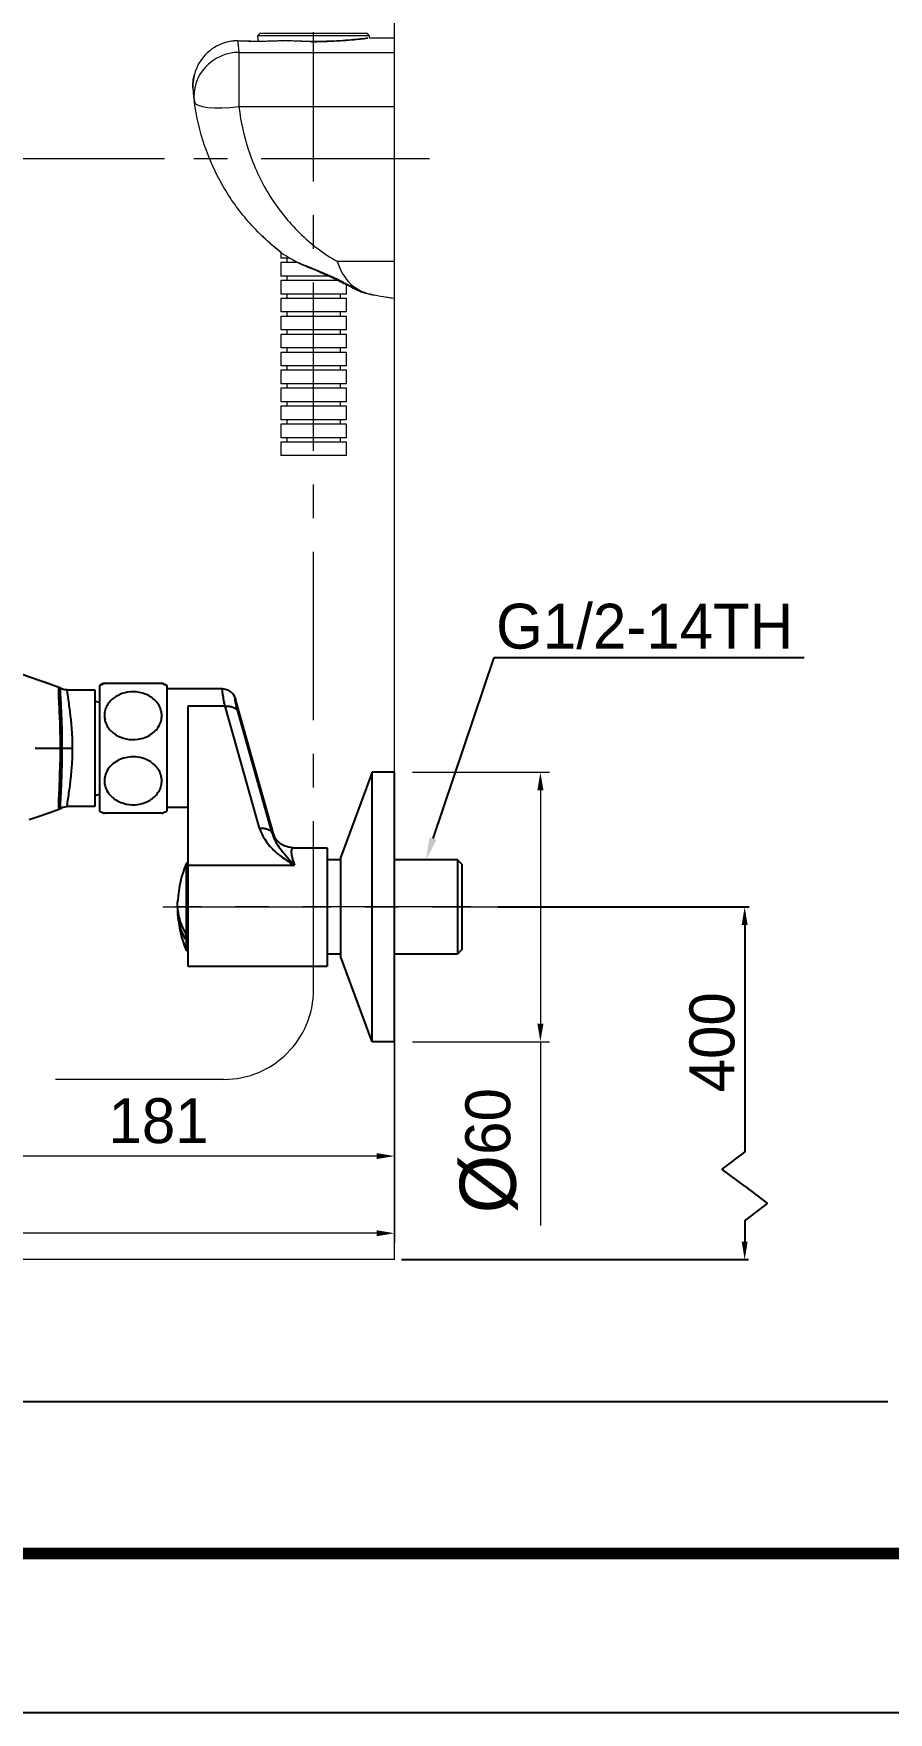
# Model space of a CAD drawing. Extents: x 0 to 1128, y 0 to 827.
# Drawn here: x 736.5 to 926.8, y 0 to 373.9 of the extents above; entities that cross this region are included whole.
import ezdxf
from ezdxf import colors
from ezdxf.entities.mleader import LeaderData, LeaderLine
from ezdxf.math import Vec2, Vec3

# ---------------------------------------------------------------- set-up
doc = ezdxf.new("R2010")
doc.units = 0
doc.header["$LTSCALE"] = 30
doc.header["$MEASUREMENT"] = 0
doc.header["$PDMODE"] = 3
doc.header["$PDSIZE"] = -10
doc.linetypes.add('CENTER', pattern=[2, 1.25, -0.25, 0.25, -0.25])
doc.layers.get('0').update_dxf_attribs({"linetype": 'CONTINUOUS'})
doc.layers.get('DEFPOINTS').update_dxf_attribs({"linetype": 'CONTINUOUS'})
doc.layers.add('1', color=7, linetype='CONTINUOUS')
doc.layers.add('DEF_LAYER_ASSEM_MEMBER', color=7, linetype='CONTINUOUS')
doc.layers.add('치수선', color=7, linetype='CONTINUOUS', lineweight=20)
doc.styles.add('Daelim Dimension', font='')
doc.styles.get("Standard").update_dxf_attribs({"font": ''})
doc.styles.get('Daelim Dimension').set_extended_font_data('나눔고딕')
doc.styles.get('Standard').set_extended_font_data('나눔고딕')
doc.dimstyles.new('DEFAULT', dxfattribs={"dimscale": 2, "dimtxt": 2, "dimasz": 2, "dimexe": 0, "dimexo": 2, "dimgap": 1, "dimtad": 1, "dimdec": 1, "dimzin": 9, "dimdsep": 46, "dimtxsty": 'Daelim Dimension', "dimcen": 0.5, "dimclrd": 252, "dimclre": 252, "dimclrt": 3, "dimadec": 1, "dimazin": 0, "dimtfac": 1, "dimtdec": 1, "dimtix": 1, "dimtmove": 0, "dimatfit": 3, "dimfxl": 1, "dimtolj": 1, "dimtzin": 1, "dimlwd": 9, "dimlwe": 9, "dimarcsym": 0})

# ---------------------------------------------------------------- blocks, each defined once
blk = doc.blocks.new('*D2')
at = {"color": 5, "lineweight": 9, "ltscale": 0.5, "transparency": 16777216}
for p, q in [((636.17, 156.98), (636.17, 121.9)), ((816.87, 151.4), (816.87, 121.9)), ((812.87, 123.9), (640.17, 123.9))]:
    blk.add_line(p, q, dxfattribs=at)
at = {"color": 5, "ltscale": 0.5, "transparency": 16777216}
for points in [[(640.17, 124.57), (640.17, 123.24), (636.17, 123.9)], [(812.87, 124.57), (812.87, 123.24), (816.87, 123.9)]]:
    blk.add_solid(points, dxfattribs=at)
at = {"layer": 'DEFPOINTS', "color": 0, "ltscale": 0.5, "transparency": 16777216}
for p in [(636.17, 160.98), (816.87, 155.4), (636.17, 123.9)]:
    blk.add_point(p, dxfattribs=at)
at = {"color": 7, "ltscale": 0.5, "transparency": 16777216, "insert": (764.34, 136.79), "char_height": 10, "attachment_point": 2, "style": 'Daelim Dimension'}
blk.add_mtext('\\A1;181', dxfattribs=at)
blk = doc.blocks.new('*D3')
at = {"color": 5, "lineweight": 9, "ltscale": 0.5, "transparency": 16777216}
for p, q in [((583.52, 173.41), (583.52, 104.72)), ((816.87, 141.88), (816.87, 104.72)), ((812.87, 106.72), (587.52, 106.72))]:
    blk.add_line(p, q, dxfattribs=at)
at = {"color": 5, "ltscale": 0.5, "transparency": 16777216}
for points in [[(587.52, 107.38), (587.52, 106.05), (583.52, 106.72)], [(812.87, 107.38), (812.87, 106.05), (816.87, 106.72)]]:
    blk.add_solid(points, dxfattribs=at)
at = {"layer": 'DEFPOINTS', "color": 0, "ltscale": 0.5, "transparency": 16777216}
for p in [(583.52, 177.41), (816.87, 145.88), (583.52, 106.72)]:
    blk.add_point(p, dxfattribs=at)
at = {"color": 7, "ltscale": 0.5, "transparency": 16777216, "insert": (705.84, 119.62), "char_height": 10, "attachment_point": 2, "style": 'Daelim Dimension'}
blk.add_mtext('\\A1;233', dxfattribs=at)
blk = doc.blocks.new('*D4')
at = {"color": 5, "lineweight": 9, "ltscale": 0.5, "transparency": 16777216}
for p, q in [((820.87, 209.38), (851.36, 209.38)), ((849.36, 205.38), (849.36, 153.38)), ((820.87, 149.38), (851.36, 149.38)), ((849.36, 149.38), (849.36, 108.48))]:
    blk.add_line(p, q, dxfattribs=at)
at = {"color": 5, "ltscale": 0.5, "transparency": 16777216}
for points in [[(848.69, 205.38), (850.03, 205.38), (849.36, 209.38)], [(848.69, 153.38), (850.03, 153.38), (849.36, 149.38)]]:
    blk.add_solid(points, dxfattribs=at)
at = {"layer": 'DEFPOINTS', "color": 0, "ltscale": 0.5, "transparency": 16777216}
for p in [(816.87, 209.38), (816.87, 149.38), (849.36, 149.38)]:
    blk.add_point(p, dxfattribs=at)
at = {"color": 7, "ltscale": 0.5, "transparency": 16777216, "insert": (831.39, 125.11), "char_height": 10, "attachment_point": 2, "rotation": 90, "style": 'Daelim Dimension'}
blk.add_mtext('\\A1;{\\H1.25x;\\C256;Ø}60', dxfattribs=at)

msp = doc.modelspace()

# ---------------------------------------------------------------- linework, layer by layer
at = {"color": 5, "lineweight": 9, "ltscale": 0.5}
msp.add_line((765.69, 346), (552.44, 346), dxfattribs=at)
at = {"color": 5, "ltscale": 0.5}
for p, q in [((839.87, 179.38), (895.84, 179.38)), ((894.84, 175.38), (894.84, 124.86)), ((894.84, 124.86), (889.73, 121.02)), ((894.84, 117.19), (889.73, 121.02)), ((894.84, 117.19), (899.94, 113.35)), ((894.84, 109.51), (899.94, 113.35)), ((894.84, 109.51), (894.84, 104.84)), ((818.45, 100.86), (895.7, 100.86))]:
    msp.add_line(p, q, dxfattribs=at)
at = {"color": 5}
msp.add_line((18.14, 69.28), (926.74, 69.28), dxfattribs=at)
at = {"ltscale": 0.5}
msp.add_lwpolyline([(0, 0), (1128.4, 0), (1128.4, 826.8), (0, 826.8)], close=True, dxfattribs=at)
at = {"color": 5, "linetype": 'ByBlock', "lineweight": 200, "const_width": 2.6}
msp.add_lwpolyline([(18.14, 35.4), (1110.14, 35.4), (1110.14, 807.6), (18.14, 807.6)], close=True, dxfattribs=at)
at = {"color": 5, "ltscale": 0.5}
for points in [[(894.17, 175.38), (895.5, 175.38), (894.84, 179.38)], [(894.17, 104.84), (895.5, 104.84), (894.84, 100.84)]]:
    msp.add_solid(points, dxfattribs=at)
at = {"layer": '1', "color": 7, "linetype": 'Continuous', "lineweight": 18}
for p, q in [((786.87, 373.9), (786.4, 373.4)), ((786.4, 373.4), (786.49, 372.16)), ((811.34, 373.4), (786.4, 373.4)), ((810.87, 373.9), (786.87, 373.9)), ((793.25, 372.3), (791.93, 372.3)), ((811.34, 373.4), (810.87, 373.9)), ((811.3, 372.9), (811.34, 373.4)), ((816.87, 372.9), (811.3, 372.9)), ((816.87, 369.72), (816.87, 372.9)), ((816.87, 357.63), (816.87, 369.72)), ((816.87, 323.18), (816.87, 357.63)), ((791.57, 325.19), (791.57, 323.9)), ((793.5, 323.9), (791.57, 323.9)), ((791.57, 322.9), (791.57, 319.9)), ((795.35, 322.9), (791.57, 322.9)), ((792.87, 323.9), (792.87, 322.9)), ((816.87, 314.9), (816.87, 323.18)), ((802.21, 319.9), (791.57, 319.9)), ((791.57, 318.9), (791.57, 315.9)), ((804.39, 318.9), (791.57, 318.9)), ((792.87, 319.9), (792.87, 318.9)), ((806.17, 315.9), (806.17, 317.98)), ((806.17, 315.9), (791.57, 315.9)), ((791.57, 314.9), (791.57, 311.9)), ((806.17, 314.9), (791.57, 314.9)), ((792.87, 315.9), (792.87, 314.9)), ((804.87, 314.9), (804.87, 315.9)), ((806.17, 311.9), (806.17, 314.9)), ((806.17, 311.9), (791.57, 311.9)), ((791.57, 310.9), (791.57, 307.9)), ((806.17, 310.9), (791.57, 310.9)), ((792.87, 311.9), (792.87, 310.9)), ((804.87, 310.9), (804.87, 311.9)), ((806.17, 307.9), (806.17, 310.9)), ((806.17, 307.9), (791.57, 307.9)), ((791.57, 306.9), (791.57, 303.9)), ((806.17, 306.9), (791.57, 306.9)), ((792.87, 307.9), (792.87, 306.9)), ((804.87, 306.9), (804.87, 307.9)), ((806.17, 303.9), (806.17, 306.9)), ((806.17, 303.9), (791.57, 303.9)), ((791.57, 302.9), (791.57, 299.9)), ((806.17, 302.9), (791.57, 302.9)), ((792.87, 303.9), (792.87, 302.9)), ((804.87, 302.9), (804.87, 303.9)), ((806.17, 299.9), (806.17, 302.9)), ((806.17, 299.9), (791.57, 299.9)), ((792.87, 299.9), (792.87, 298.9)), ((804.87, 298.9), (804.87, 299.9)), ((791.57, 298.9), (791.57, 295.9)), ((806.17, 298.9), (791.57, 298.9)), ((806.17, 295.9), (791.57, 295.9)), ((792.87, 295.9), (792.87, 294.9)), ((804.87, 294.9), (804.87, 295.9)), ((806.17, 295.9), (806.17, 298.9)), ((791.57, 294.9), (791.57, 291.9)), ((806.17, 294.9), (791.57, 294.9)), ((806.17, 291.9), (791.57, 291.9)), ((792.87, 291.9), (792.87, 290.9)), ((804.87, 290.9), (804.87, 291.9)), ((806.17, 291.9), (806.17, 294.9)), ((791.57, 290.9), (791.57, 287.9)), ((806.17, 290.9), (791.57, 290.9)), ((806.17, 287.9), (806.17, 290.9)), ((806.17, 287.9), (791.57, 287.9)), ((791.57, 286.9), (791.57, 283.9)), ((806.17, 286.9), (791.57, 286.9)), ((792.87, 287.9), (792.87, 286.9)), ((804.87, 286.9), (804.87, 287.9)), ((806.17, 283.9), (806.17, 286.9)), ((806.17, 283.9), (791.57, 283.9)), ((791.57, 282.9), (791.57, 279.9)), ((806.17, 282.9), (791.57, 282.9)), ((792.87, 283.9), (792.87, 282.9)), ((804.87, 282.9), (804.87, 283.9)), ((806.17, 279.9), (806.17, 282.9)), ((806.17, 279.9), (791.57, 279.9))]:
    msp.add_line(p, q, dxfattribs=at)
at = {"layer": '1', "color": 7, "linetype": 'Continuous', "lineweight": 13}
for p, q in [((793.2, 372.29), (791.98, 372.29)), ((782.22, 369.72), (782.22, 357.63)), ((782.22, 369.72), (816.87, 369.72)), ((782.22, 357.63), (816.87, 357.63)), ((804.1, 323.18), (816.87, 323.18))]:
    msp.add_line(p, q, dxfattribs=at)
at = {"layer": '1', "color": 7, "linetype": 'Continuous', "lineweight": 18, "extrusion": (6.12323e-17, -7.4988e-33, -1)}
for start, end in [(352.2682, 352.5557), (307.7566, 314.5231)]:
    msp.add_arc((-822.68, 365.38), 50.81, start, end, dxfattribs=at)
at = {"layer": '1', "color": 7, "linetype": 'Continuous', "lineweight": 13}
for centre, major_axis, ratio, start_param, end_param in [((781.99, 370.26), (0.09, 2), 0.357631, 6.276828, 6.405218), ((782.22, 360.04), (-9.91, -1.31), 0.96772, 4.585417, 6.283185), ((782.22, 360.04), (-9.91, -1.31), 0.239333, 0, 1.539235)]:
    msp.add_ellipse(centre, major_axis=major_axis, ratio=ratio, start_param=start_param, end_param=end_param, dxfattribs=at)
at = {"layer": '1', "color": 7, "linetype": 'Continuous', "lineweight": 18}
for points, knots in [([(778.36, 371.6), (776.79, 370.98), (775.39, 369.98), (772.71, 366.76), (771.87, 364.23), (772.01, 361.7)], [0, 0, 0, 0, 0.401499, 0.401499, 1, 1, 1, 1]), ([(780.92, 372.23), (780.8, 372.22), (780.22, 372.17), (779.36, 371.98), (778.65, 371.72), (778.38, 371.6)], [0, 0, 0, 0, 0.137714, 0.664904, 1, 1, 1, 1]), ([(781.04, 372.26), (781.03, 372.25), (781.01, 372.25), (780.99, 372.24), (780.99, 372.24), (780.99, 372.24)], [0, 0, 0, 0, 0.932119, 0.932119, 1, 1, 1, 1]), ([(786.29, 372.16), (785.79, 372.16), (784.78, 372.17), (783.37, 372.21), (782.48, 372.24), (782.08, 372.26)], [0, 0, 0, 0, 0.346493, 0.701474, 1, 1, 1, 1]), ([(791.92, 372.3), (791.54, 372.28), (790.7, 372.24), (789.32, 372.19), (787.83, 372.16), (786.81, 372.15), (786.3, 372.16), (786.29, 372.16)], [0, 0, 0, 0, 0.21806, 0.47613, 0.734344, 0.995673, 1, 1, 1, 1]), ([(791.92, 372.3), (791.94, 372.3), (791.96, 372.3), (791.98, 372.29), (791.98, 372.29), (791.98, 372.29)], [0, 0, 0, 0, 0.948259, 0.948259, 1, 1, 1, 1]), ([(793.2, 372.29), (793.2, 372.29), (793.2, 372.29), (793.22, 372.3), (793.24, 372.3), (793.26, 372.3)], [0, 0, 0, 0, 0.048294, 0.048294, 1, 1, 1, 1]), ([(798.03, 372.15), (797.55, 372.15), (796.58, 372.17), (795.14, 372.21), (794.03, 372.26), (793.43, 372.29), (793.27, 372.3)], [0, 0, 0, 0, 0.28889, 0.587438, 0.888444, 1, 1, 1, 1]), ([(771.99, 361.7), (772, 361.66), (772.01, 361.46), (772.04, 360.94), (772.12, 360.08), (772.19, 359.36), (772.26, 358.89), (772.26, 358.85)], [0, 0, 0, 0, 0.068436, 0.333791, 0.637711, 0.966343, 1, 1, 1, 1]), ([(791.41, 325.32), (788.85, 327.33), (786.45, 329.61), (782.18, 334.52), (780.3, 337.16), (777.02, 342.85), (775.64, 345.88), (773.52, 352.12), (772.75, 355.36), (772.31, 358.73)], [0, 0, 0, 0, 0.25, 0.25, 0.5, 0.5, 0.75, 0.75, 1, 1, 1, 1]), ([(794.98, 323.08), (794.98, 323.08), (794.98, 323.09), (794.95, 323.1), (794.94, 323.12), (794.93, 323.17), (794.93, 323.17), (794.93, 323.17)], [0, 0, 0, 0, 0.102368, 0.102368, 0.924624, 0.924624, 1, 1, 1, 1]), ([(794.99, 323.09), (795.32, 322.93), (796.16, 322.51), (797.56, 321.92), (799.1, 321.28), (800.45, 320.69), (801.26, 320.31), (801.61, 320.14)], [0, 0, 0, 0, 0.154276, 0.391878, 0.62114, 0.832199, 1, 1, 1, 1]), ([(804.1, 323.18), (804.83, 321.1), (805.81, 319.35), (808.5, 316.85), (810.22, 316.07), (812.36, 315.62)], [0, 0, 0, 0, 0.5, 0.5, 1, 1, 1, 1]), ([(801.62, 320.16), (801.67, 320.13), (801.72, 320.14), (801.83, 320.19), (801.87, 320.21), (801.92, 320.26), (801.93, 320.26), (801.93, 320.26)], [0, 0, 0, 0, 0.613027, 0.613027, 0.963392, 0.963392, 1, 1, 1, 1]), ([(801.62, 320.14), (801.79, 320.07), (802.51, 319.76), (803.73, 319.19), (805.26, 318.45), (806.66, 317.73), (807.94, 317.06), (809.08, 316.52), (809.91, 316.18), (810.39, 316.07), (810.52, 316.05)], [0, 0, 0, 0, 0.047473, 0.207278, 0.365783, 0.523982, 0.674192, 0.815613, 0.951346, 1, 1, 1, 1]), ([(816.87, 314.9), (816.87, 314.9), (816.61, 314.93), (815.94, 315.01), (815.53, 315.07), (814.24, 315.26), (813.31, 315.43), (812.36, 315.62)], [0, 0, 0, 0, 0.25, 0.25, 0.5, 0.5, 1, 1, 1, 1])]:
    msp.add_open_spline(points, degree=3, knots=knots, dxfattribs=at)
at = {"layer": '1', "color": 7, "linetype": 'Continuous', "lineweight": 13}
for points in [[(780.99, 372.24), (780.09, 372.15), (779.2, 371.93), (778.36, 371.6)], [(781.99, 372.25), (781.65, 372.26), (781.32, 372.26), (780.99, 372.24)], [(791.98, 372.29), (788.87, 372.12), (785.21, 372.1), (781.99, 372.25)], [(781.99, 372.25), (782.02, 371.72), (782.08, 370.88), (782.22, 369.72)], [(794.93, 323.17), (797.16, 322.13), (799.68, 321.32), (801.93, 320.26)]]:
    msp.add_open_spline(points, degree=3, dxfattribs=at)
at = {"layer": '1', "color": 7, "linetype": 'Continuous', "lineweight": 18}
for points, degree in [([(782.07, 372.25), (781.55, 372.29), (781.05, 372.24)], 2), ([(772.02, 361.48), (771.93, 362.62), (772.04, 363.76), (772.34, 364.85)], 3), ([(772.31, 358.73), (772.3, 358.78), (772.29, 358.83), (772.29, 358.87)], 3), ([(791, 325.65), (791.14, 325.54), (791.28, 325.43), (791.41, 325.32)], 3), ([(791.41, 325.32), (792.48, 324.49), (793.66, 323.79), (794.93, 323.17)], 3), ([(793.56, 323.91), (794.02, 323.63), (794.5, 323.36), (794.99, 323.1)], 3), ([(812.36, 315.62), (811.73, 315.75), (811.11, 315.9), (810.49, 316.05)], 3)]:
    msp.add_open_spline(points, degree=degree, dxfattribs=at)
at = {"layer": '1', "color": 7, "linetype": 'Continuous', "lineweight": 13}
for points, knots in [([(798.02, 372.1), (798.26, 372.09), (798.5, 372.09), (800.87, 372.09), (803, 372.17), (806.64, 372.41), (808.18, 372.56), (810.32, 372.8), (810.91, 372.89), (811.01, 372.91), (810.52, 372.84), (808.57, 372.63), (807.12, 372.48), (803.57, 372.24), (801.47, 372.15), (797.25, 372.12), (795.1, 372.18), (793.2, 372.29)], [0, 0, 0, 0, 0.015967, 0.015967, 0.156543, 0.156543, 0.297119, 0.297119, 0.437696, 0.437696, 0.578272, 0.578272, 0.718848, 0.718848, 0.859424, 0.859424, 1, 1, 1, 1]), ([(782.22, 357.63), (782.66, 353.96), (783.48, 350.46), (785.83, 343.75), (787.37, 340.54), (791.07, 334.66), (793.24, 331.93), (798.22, 327.07), (800.98, 324.95), (804.1, 323.18)], [0, 0, 0, 0, 0.25, 0.25, 0.5, 0.5, 0.75, 0.75, 1, 1, 1, 1]), ([(801.93, 320.26), (803.77, 319.48), (805.46, 318.61), (808.36, 317.01), (809.62, 316.26), (810.49, 316.05)], [0, 0, 0, 0, 0.5, 0.5, 1, 1, 1, 1])]:
    msp.add_open_spline(points, degree=3, knots=knots, dxfattribs=at)
at = {"layer": 'DEF_LAYER_ASSEM_MEMBER', "color": 1, "linetype": 'CENTER', "lineweight": 5}
for p, q in [((798.87, 160.98), (798.87, 374.23)), ((824.68, 346), (765.12, 346)), ((765.27, 179.38), (839.87, 179.38)), ((833.87, 179.38), (768.1, 179.38)), ((778.87, 140.98), (656.17, 140.98))]:
    msp.add_line(p, q, dxfattribs=at)
at = {"layer": 'DEF_LAYER_ASSEM_MEMBER', "color": 9, "linetype": 'Continuous'}
for p, q in [((742.2, 228.13), (742.21, 228.14)), ((742.21, 228.14), (742.22, 228.15)), ((742.22, 228.15), (742.23, 228.15)), ((742.23, 228.15), (742.24, 228.16)), ((742.24, 228.16), (742.25, 228.17)), ((742.25, 228.17), (742.27, 228.18)), ((742.27, 228.18), (742.29, 228.19)), ((742.29, 228.19), (742.3, 228.2)), ((742.43, 227.57), (742.44, 227.39)), ((742.44, 227.39), (742.45, 227.16)), ((742.45, 227.16), (742.52, 225.82)), ((779.16, 224.07), (770.87, 224.07)), ((786.85, 196.9), (779.16, 224.07)), ((789.65, 195.83), (781.96, 223)), ((736.86, 214.74), (742.51, 214.74)), ((742.51, 214.73), (745.12, 214.73)), ((742.44, 202.05), (742.43, 201.87)), ((742.45, 202.27), (742.44, 202.05)), ((742.46, 202.58), (742.45, 202.27)), ((744.08, 203.04), (744.03, 202.69)), ((744.2, 203.87), (744.08, 203.04)), ((742.23, 201.32), (742.22, 201.32)), ((742.24, 201.31), (742.23, 201.32)), ((742.25, 201.3), (742.24, 201.31)), ((742.26, 201.3), (742.25, 201.3)), ((742.28, 201.29), (742.26, 201.3)), ((742.29, 201.28), (742.28, 201.29)), ((742.31, 201.27), (742.29, 201.28)), ((742.33, 201.26), (742.31, 201.27)), ((770.87, 188.71), (794.62, 188.71))]:
    msp.add_line(p, q, dxfattribs=at)
at = {"layer": 'DEF_LAYER_ASSEM_MEMBER', "color": 7, "linetype": 'Continuous'}
for p, q in [((742.8, 227.99), (742.35, 228.22)), ((742.8, 227.99), (742.35, 228.22)), ((751.17, 228.74), (752.28, 229.24)), ((751.17, 228.74), (751.17, 200.74)), ((752.28, 229.24), (765.06, 229.24)), ((765.06, 229.24), (766.17, 228.74)), ((766.17, 228.74), (766.17, 200.74)), ((742.91, 227.9), (742.8, 227.99)), ((742.82, 227.93), (742.81, 227.93)), ((743.15, 227.83), (743.15, 227.83)), ((743.82, 227.74), (743.45, 227.77)), ((743.98, 227.74), (743.82, 227.74)), ((743.98, 227.74), (743.82, 227.74)), ((743.99, 227.74), (750.17, 227.74)), ((750.17, 227.74), (750.17, 201.74)), ((750.17, 225.24), (751.17, 224.97)), ((778.56, 227.94), (766.17, 227.94)), ((779.53, 227.77), (778.95, 227.91)), ((781.42, 225.85), (781.3, 226.16)), ((781.47, 225.69), (781.42, 225.85)), ((781.47, 225.69), (781.47, 225.69)), ((790.1, 195.19), (781.47, 225.68)), ((770.87, 224.07), (770.87, 166.18)), ((811.87, 209.38), (804.87, 190.33)), ((816.87, 209.38), (811.87, 209.38)), ((811.87, 149.38), (811.87, 209.38)), ((816.87, 149.38), (816.87, 209.38)), ((750.17, 204.24), (751.17, 204.5)), ((735.53, 198.87), (737.73, 199.64)), ((737.73, 199.64), (740.1, 200.45)), ((740.1, 200.45), (742.35, 201.25)), ((742.35, 201.25), (742.8, 201.48)), ((742.8, 201.48), (742.91, 201.57)), ((742.82, 201.54), (742.81, 201.54)), ((742.81, 201.54), (742.82, 201.54)), ((742.82, 201.54), (742.87, 201.56)), ((742.87, 201.56), (742.97, 201.59)), ((742.97, 201.59), (743.17, 201.65)), ((743.16, 201.64), (743.47, 201.7)), ((743.46, 201.7), (743.83, 201.73)), ((743.83, 201.73), (743.99, 201.74)), ((750.17, 201.74), (743.99, 201.74)), ((751.17, 200.74), (752.28, 200.24)), ((765.06, 200.24), (752.28, 200.24)), ((765.06, 200.24), (766.17, 200.74)), ((770.87, 201.54), (766.17, 201.54)), ((790.09, 195.2), (790.1, 195.2)), ((790.11, 195.17), (790.1, 195.2)), ((790.12, 195.14), (790.11, 195.17)), ((790.22, 194.91), (790.12, 195.14)), ((790.46, 194.52), (790.22, 194.91)), ((790.87, 194.01), (790.46, 194.52)), ((791.49, 193.48), (790.87, 194.01)), ((792.31, 193), (791.49, 193.48)), ((793.31, 192.68), (792.31, 193)), ((794.28, 192.58), (793.31, 192.68)), ((794.28, 192.58), (793.31, 192.68)), ((794.29, 192.58), (801.87, 192.58)), ((801.87, 192.58), (801.87, 166.18)), ((770.87, 189.13), (770.55, 189.13)), ((770.55, 169.63), (770.55, 189.13)), ((804.87, 189.88), (801.87, 189.88)), ((804.87, 190.33), (804.87, 168.43)), ((830.87, 189.88), (816.87, 189.88)), ((831.87, 188.88), (830.87, 189.88)), ((830.87, 189.88), (830.87, 168.88)), ((831.87, 188.88), (831.87, 169.88)), ((768.61, 180.8), (768.61, 180.84)), ((770.87, 169.63), (770.55, 169.63)), ((804.87, 168.88), (801.87, 168.88)), ((811.87, 149.38), (804.87, 168.43)), ((830.87, 168.88), (816.87, 168.88)), ((831.87, 169.88), (830.87, 168.88)), ((770.87, 166.18), (801.87, 166.18)), ((816.87, 149.38), (811.87, 149.38))]:
    msp.add_line(p, q, dxfattribs=at)
for points in [[(742.35, 228.22), (738.68, 229.51), (735.38, 230.65), (732.88, 231.57), (730.8, 232.41), (729.15, 233.15), (727.97, 233.75), (727.21, 234.18), (726.89, 234.37), (726.7, 234.49), (726.57, 234.58), (726.47, 234.64), (726.39, 234.7)], [(742.35, 228.22), (738.93, 229.42), (738.35, 229.62)], [(742.86, 227.91), (742.81, 227.94), (742.75, 227.97), (742.7, 228), (742.66, 228.02), (742.62, 228.03), (742.59, 228.04), (742.56, 228.05), (742.53, 228.05), (742.51, 228.06), (742.5, 228.06), (742.48, 228.06), (742.47, 228.06), (742.47, 228.06), (742.46, 228.06), (742.45, 228.05), (742.45, 228.05), (742.44, 228.05)], [(743.45, 227.77), (743.15, 227.83), (742.95, 227.88), (742.86, 227.91), (742.82, 227.93)], [(780.84, 226.89), (780.48, 227.23), (780.05, 227.54), (779.53, 227.77), (778.95, 227.91), (778.55, 227.94)], [(781.1, 226.52), (780.84, 226.89), (780.48, 227.23), (780.05, 227.54)], [(781.42, 225.85), (781.3, 226.16), (781.1, 226.52)], [(742.44, 201.42), (742.45, 201.42), (742.45, 201.42), (742.46, 201.42), (742.46, 201.41), (742.47, 201.41), (742.48, 201.41), (742.49, 201.41), (742.5, 201.41), (742.52, 201.42), (742.53, 201.42), (742.55, 201.42), (742.57, 201.43), (742.6, 201.43), (742.62, 201.44), (742.66, 201.46), (742.69, 201.47), (742.73, 201.49), (742.78, 201.51), (742.83, 201.54), (742.85, 201.56)]]:
    msp.add_lwpolyline(points, dxfattribs=at)
at = {"layer": 'DEF_LAYER_ASSEM_MEMBER', "color": 9, "linetype": 'Continuous'}
for points in [[(742.51, 214.74), (742.49, 216.79), (742.45, 218.67), (742.4, 220.32), (742.34, 221.72), (742.29, 222.88), (742.25, 223.85), (742.21, 224.64), (742.19, 225.28), (742.17, 225.8), (742.16, 226.22), (742.15, 226.56), (742.14, 226.84), (742.14, 227.07), (742.14, 227.26), (742.14, 227.42), (742.14, 227.54), (742.14, 227.65), (742.15, 227.74), (742.15, 227.81), (742.15, 227.87), (742.15, 227.92), (742.16, 227.96), (742.16, 227.99), (742.16, 228.02), (742.17, 228.04), (742.17, 228.06), (742.17, 228.08), (742.17, 228.09), (742.18, 228.1), (742.18, 228.11), (742.18, 228.11), (742.18, 228.12), (742.18, 228.12), (742.18, 228.12), (742.19, 228.13), (742.19, 228.13), (742.19, 228.13), (742.2, 228.13)], [(742.3, 228.2), (742.32, 228.2), (742.34, 228.21)], [(742.34, 228.21), (742.34, 228.22), (742.35, 228.22), (742.35, 228.22), (742.35, 228.22)], [(742.44, 228.05), (742.44, 228.05), (742.44, 228.04), (742.44, 228.04), (742.44, 228.04), (742.44, 228.04), (742.44, 228.03), (742.44, 228.03), (742.43, 228.03), (742.43, 228.02), (742.43, 228.01), (742.43, 228.01), (742.43, 228), (742.43, 228), (742.43, 227.99), (742.43, 227.98), (742.43, 227.97), (742.43, 227.96), (742.43, 227.94), (742.43, 227.93), (742.43, 227.91), (742.43, 227.89), (742.43, 227.86), (742.43, 227.83), (742.43, 227.79), (742.43, 227.75), (742.43, 227.7), (742.43, 227.57)], [(742.52, 225.82), (742.54, 225.43), (742.56, 224.98), (742.58, 224.44), (742.61, 223.81), (742.64, 223.05), (742.67, 222.16), (742.71, 221.22), (742.74, 220.23), (742.77, 219.24), (742.79, 218.2), (742.81, 217.05), (742.82, 215.86), (742.82, 214.73)], [(743.99, 227.74), (743.99, 227.74), (743.98, 227.73), (743.98, 227.73), (743.97, 227.73), (743.97, 227.73), (743.97, 227.73), (743.96, 227.72), (743.96, 227.72), (743.96, 227.72), (743.96, 227.71), (743.95, 227.71), (743.95, 227.7), (743.95, 227.69), (743.95, 227.69), (743.95, 227.68), (743.94, 227.67), (743.94, 227.66), (743.94, 227.65), (743.94, 227.63), (743.94, 227.61), (743.94, 227.59), (743.94, 227.57), (743.94, 227.54), (743.94, 227.5), (743.95, 227.46), (743.95, 227.41), (743.96, 227.35), (743.96, 227.28), (743.97, 227.2), (743.99, 227.11), (744, 227), (744.02, 226.88), (744.04, 226.74), (744.21, 225.57)], [(744.21, 225.57), (744.26, 225.18), (744.33, 224.73), (744.4, 224.21), (744.48, 223.59), (744.58, 222.85), (744.68, 221.98), (744.78, 221.06), (744.88, 220.1), (744.95, 219.13), (745.02, 218.11), (745.07, 216.99), (745.11, 215.83), (745.12, 214.73)], [(742.2, 201.34), (742.19, 201.34), (742.19, 201.34), (742.19, 201.34), (742.18, 201.35), (742.18, 201.35), (742.18, 201.36), (742.18, 201.37), (742.17, 201.38), (742.17, 201.39), (742.17, 201.41), (742.16, 201.43), (742.16, 201.46), (742.16, 201.5), (742.15, 201.54), (742.15, 201.6), (742.15, 201.67), (742.14, 201.75), (742.14, 201.86), (742.14, 201.99), (742.14, 202.15), (742.14, 202.34), (742.14, 202.57), (742.15, 202.86), (742.16, 203.21), (742.17, 203.64), (742.19, 204.16), (742.21, 204.8), (742.25, 205.57), (742.29, 206.51), (742.34, 207.65), (742.39, 209.06), (742.45, 210.76), (742.49, 212.71), (742.5, 214.74)], [(742.82, 214.73), (742.81, 212.78), (742.78, 211.06), (742.75, 209.59), (742.71, 208.34), (742.67, 207.29), (742.64, 206.39), (742.61, 205.63), (742.58, 204.99), (742.55, 204.46), (742.53, 204.01)], [(745.12, 214.73), (745.09, 212.83), (745.01, 211.16), (744.9, 209.71), (744.79, 208.5), (744.68, 207.47), (744.58, 206.59), (744.48, 205.85), (744.4, 205.23), (744.32, 204.7), (744.26, 204.26), (744.2, 203.87)], [(742.53, 204.01), (742.5, 203.28), (742.46, 202.58)], [(744.03, 202.69), (744.01, 202.55), (743.99, 202.43), (743.98, 202.33), (743.97, 202.23), (743.96, 202.15), (743.95, 202.08), (743.95, 202.02), (743.94, 201.96), (743.94, 201.92), (743.94, 201.89), (743.94, 201.86), (743.94, 201.84), (743.94, 201.82), (743.94, 201.81), (743.95, 201.79), (743.95, 201.79), (743.95, 201.78), (743.95, 201.77), (743.95, 201.76), (743.96, 201.76), (743.96, 201.75), (743.96, 201.75), (743.96, 201.75), (743.97, 201.74), (743.97, 201.74), (743.97, 201.74), (743.98, 201.74), (743.98, 201.74), (743.99, 201.74), (743.99, 201.74)], [(742.22, 201.32), (742.21, 201.33), (742.21, 201.33), (742.2, 201.34)], [(742.35, 201.25), (742.35, 201.25), (742.35, 201.25), (742.35, 201.25), (742.34, 201.26), (742.33, 201.26)], [(742.43, 201.87), (742.43, 201.79), (742.43, 201.73), (742.43, 201.67), (742.43, 201.63), (742.43, 201.59), (742.43, 201.57), (742.43, 201.54), (742.43, 201.52), (742.43, 201.51), (742.43, 201.5), (742.43, 201.48), (742.43, 201.48), (742.43, 201.47), (742.43, 201.46), (742.43, 201.46), (742.43, 201.45), (742.43, 201.45), (742.44, 201.44), (742.44, 201.44), (742.44, 201.43), (742.44, 201.43), (742.44, 201.43), (742.44, 201.43), (742.44, 201.42), (742.44, 201.42)]]:
    msp.add_lwpolyline(points, dxfattribs=at)
at = {"layer": 'DEF_LAYER_ASSEM_MEMBER', "color": 7, "linetype": 'Continuous'}
for centre, radius, start, end in [((758.67, 213.54), 16.95, 112.1442, 116.268), ((758.67, 213.54), 16.95, 63.732, 67.8558), ((741.67, 203.13), 2, 289.8735, 308.4712), ((758.67, 215.93), 16.95, 243.732, 247.8558), ((758.67, 215.93), 16.95, 292.1442, 296.268), ((793.57, 179.38), 25, 157.0455, 176.7371), ((781.1, 178.67), 12.51, 176.7597, 183.2572), ((793.57, 179.38), 25, 183.2629, 202.9545), ((799.07, 172.89), 28.76, 178.5157, 179.967), ((794.32, 172.91), 24.01, 179.9876, 181.6241)]:
    msp.add_arc(centre, radius, start, end, dxfattribs=at)
at = {"layer": 'DEF_LAYER_ASSEM_MEMBER', "color": 1, "linetype": 'CENTER', "lineweight": 5}
msp.add_arc((778.87, 160.98), 20, 270, 0, dxfattribs=at)
at = {"layer": 'DEF_LAYER_ASSEM_MEMBER', "color": 7, "linetype": 'Continuous'}
for points, start_tangent, end_tangent in [([(758.72, 227.31), (756.18, 226.89), (754.03, 225.64), (753.22, 224.76), (752.65, 223.75), (752.33, 222.66), (752.31, 221.54), (752.56, 220.44), (753.08, 219.41), (753.85, 218.5), (754.81, 217.74), (757.16, 216.81), (759.75, 216.74)], (-0.99998, 0.006355), (0.989961, 0.14134)), ([(763.57, 225.4), (761.38, 226.81), (758.72, 227.31)], (-0.707996, 0.706216), (-0.99998, 0.006355)), ([(759.75, 216.74), (761.31, 217.14), (762.71, 217.86), (763.85, 218.87), (764.64, 220.1), (765.03, 221.47), (764.97, 222.88), (764.47, 224.22), (763.57, 225.4)], (0.989961, 0.14134), (-0.707996, 0.706216)), ([(758.72, 212.81), (756.95, 212.61), (755.31, 212.01), (753.93, 211.05), (752.91, 209.78), (752.36, 208.32), (752.34, 206.78), (752.85, 205.3), (753.83, 204.01)], (-0.99998, 0.006355), (0.718553, -0.695473)), ([(753.83, 204.01), (755.92, 202.68), (758.45, 202.16), (761.02, 202.53), (763.21, 203.74), (764.04, 204.61), (764.65, 205.61), (764.99, 206.7), (765.04, 207.83), (764.81, 208.94), (764.31, 209.99), (763.56, 210.91), (762.6, 211.68)], (0.718553, -0.695473), (-0.837566, 0.546336)), ([(762.6, 211.68), (760.77, 212.52), (758.72, 212.81)], (-0.837566, 0.546336), (-0.99998, 0.006355)), ([(770.31, 173.64), (769.5, 175.37), (768.94, 177.16), (768.64, 178.97), (768.61, 180.8)], (-0.484993, 0.874518), (0.056864, 0.998382)), ([(770.31, 172.22), (769.12, 175.04), (768.61, 177.96)], (-0.484993, 0.874518), (-0.056864, 0.998382))]:
    msp.add_spline(points, degree=3, dxfattribs=dict(at, start_tangent=start_tangent, end_tangent=end_tangent))
at = {"layer": 'DEF_LAYER_ASSEM_MEMBER', "color": 9, "linetype": 'Continuous'}
for points, start_tangent, end_tangent in [([(779.16, 224.07), (778.98, 224.93), (778.83, 225.7), (778.71, 226.37), (778.63, 226.93), (778.58, 227.36), (778.56, 227.54), (778.55, 227.68), (778.54, 227.79), (778.54, 227.87), (778.55, 227.92), (778.55, 227.94)], (-0.213453, 0.976953), (0.999969, 0.007877)), ([(781.96, 223), (781.75, 223.76), (781.59, 224.42), (781.48, 224.96), (781.45, 225.18), (781.42, 225.37), (781.4, 225.53), (781.39, 225.65), (781.39, 225.74), (781.4, 225.79), (781.41, 225.81), (781.43, 225.8), (781.45, 225.76), (781.47, 225.69)], (-0.272166, 0.96225), (0.27286, -0.962054)), ([(779.16, 224.07), (780.07, 224.09), (780.89, 223.91), (781.54, 223.53), (781.96, 223)], (0.990148, 0.140028), (0.433745, -0.901036)), ([(786.85, 196.9), (787.76, 196.92), (788.58, 196.74), (789.23, 196.36), (789.65, 195.83)], (0.990149, 0.140021), (0.433756, -0.90103)), ([(786.85, 196.9), (789.69, 192.32), (791.96, 190.38), (794.62, 188.71)], (0.272144, -0.962257), (0.874213, -0.485542)), ([(790.1, 195.2), (789.98, 195.52), (789.87, 195.73), (789.81, 195.8), (789.75, 195.83), (789.7, 195.84), (789.65, 195.83)], (-0.272225, 0.962234), (-0.855567, -0.517691)), ([(789.65, 195.83), (789.69, 195.64), (789.86, 195.1)], (0.216676, -0.976244), (0.345339, -0.938478)), ([(789.86, 195.1), (790.62, 193.57), (791.7, 192.03), (793.05, 190.42), (794.62, 188.71)], (0.345339, -0.938478), (0.690787, -0.723058)), ([(794.28, 192.58), (794.12, 192.52), (793.99, 192.33), (793.92, 192.01), (793.9, 191.57), (793.96, 191.01), (794.09, 190.34), (794.32, 189.57), (794.62, 188.71)], (-0.999999, -0.001107), (0.363278, -0.931681))]:
    msp.add_spline(points, degree=3, dxfattribs=dict(at, start_tangent=start_tangent, end_tangent=end_tangent))
at = {"layer": '치수선'}
for q in [(816.87, 572.53), (102.81, 100.86)]:
    msp.add_line((816.87, 100.86), q, dxfattribs=at)

# ---------------------------------------------------------------- texts
at = {"color": 7, "ltscale": 0.5, "insert": (887.62, 149.25), "char_height": 10, "attachment_point": 5, "rotation": 90, "style": 'Daelim Dimension'}
msp.add_mtext('\\A1;400', dxfattribs=at)

# ---------------------------------------------------------------- dimensions: what is measured, and where the dimension line sits
at = {"color": 5, "ltscale": 0.5}
dim = msp.add_linear_dim(base=(849.36, 149.38), p1=(816.87, 209.38), p2=(816.87, 149.38), angle=270, text='{\\H1.25x;\\C256;Ø}<>', dimstyle='DEFAULT', override={"dimtxt": 5, "dimexe": 1, "dimclrd": 5, "dimclre": 5, "dimclrt": 7}, dxfattribs=at)
dim.commit()
dim.dimension.update_dxf_attribs({"geometry": '*D4', "text_midpoint": (849.36, 125.11), "dimtype": 160})
for base, p1, p2, picture, middle in [((583.52, 106.72), (816.87, 145.88), (583.52, 177.41), '*D3', (705.84, 106.72)), ((636.17, 123.9), (816.87, 155.4), (636.17, 160.98), '*D2', (764.34, 123.9))]:
    dim = msp.add_linear_dim(base=base, p1=p1, p2=p2, angle=180, dimstyle='DEFAULT', override={"dimtxt": 5, "dimexe": 1, "dimdec": 0, "dimclrd": 5, "dimclre": 5, "dimclrt": 7}, dxfattribs=at)
    dim.commit()
    dim.dimension.update_dxf_attribs({"geometry": picture, "text_midpoint": middle, "dimtype": 160})

# ---------------------------------------------------------------- leaders
at = {"ltscale": 0.5}
ml = msp.add_multileader_mtext('Standard', dxfattribs=at)
ml.set_content('G1/2-14TH', color=256)
ml.set_leader_properties(color=5)
ml.build(insert=Vec2(0, 0))
ml.multileader.update_dxf_attribs({"text_left_attachment_type": 6, "text_right_attachment_type": 6, "dogleg_length": 0.36, "arrow_head_size": 5})
ctx = ml.context
ctx.base_point, ctx.char_height, ctx.arrow_head_size, ctx.landing_gap_size, ctx.plane_origin = Vec3(839.41, 234.92), 10, 5, 0.09, Vec3(823.87, 189.88)
ctx.left_attachment, ctx.right_attachment = 6, 6
notes = []
notes.append((ctx, [(0, (1, 1, 0), (839.05, 234.92), (1, 0), 0.36, [(0, [(823.87, 189.88)], 0, [])])]))
ctx.mtext.insert, ctx.mtext.flow_direction = Vec3(839.5, 246.92), 5
for ctx, leaders in notes:
    for number, flags, end, landing, length, lines in leaders:
        leader = LeaderData()
        leader.index, (leader.has_last_leader_line, leader.has_dogleg_vector, leader.attachment_direction) = number, flags
        leader.last_leader_point, leader.dogleg_vector, leader.dogleg_length = Vec3(end), Vec3(landing), length
        for number, points, colour, breaks in lines:
            line = LeaderLine()
            line.index, line.vertices, line.color, line.breaks = number, Vec3.list(points), colors.encode_raw_color(colour), breaks
            leader.lines.append(line)
        ctx.leaders.append(leader)

doc.saveas('drawing.dxf')
